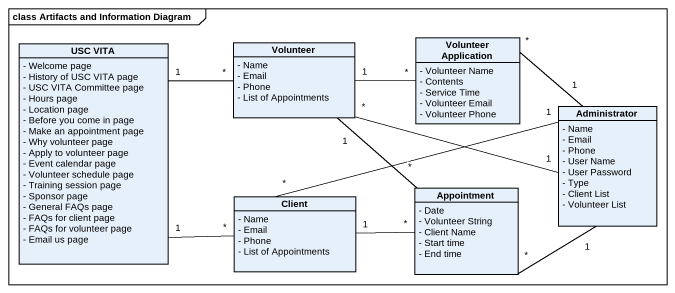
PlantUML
@startuml
mainframe class Artifacts and Information Diagram
hide circle
hide empty members
skinparam classAttributeIconSize 0
class "USC VITA" as USC_VITA {
  - Welcome page
  - History of USC VITA page
  - USC VITA Committee page
  - Hours page
  - Location page
  - Before you come in page
  - Make an appointment page
  - Why volunteer page
  - Apply to volunteer page
  - Event calendar page
  - Volunteer schedule page
  - Training session page
  - Sponsor page
  - General FAQs page
  - FAQs for client page
  - FAQs for volunteer page
  - Email us page
}
class Volunteer {
  - Name
  - Email
  - Phone
  - List of Appointments
}
class "Volunteer Application" as Volunteer_Application {
  - Volunteer Name
  - Contents
  - Service Time
  - Volunteer Email
  - Volunteer Phone
}
class Administrator {
  - Name
  - Email
  - Phone
  - User Name
  - User Password
  - Type
  - Client List
  - Volunteer List
}
class Client {
  - Name
  - Email
  - Phone
  - List of Appointments
}
class Appointment {
  - Date
  - Volunteer String
  - Client Name
  - Start time
  - End time
}
USC_VITA "1" -right- "*" Volunteer
USC_VITA "1" -right- "*" Client
Volunteer "1" -right- "*" Volunteer_Application
Volunteer "*" -right- "1" Administrator
Volunteer "1" -- "*" Appointment
Volunteer_Application "*" -- "1" Administrator
Client "*" -right- "1" Administrator
Client "1" -right- "*" Appointment
Appointment "*" -right- "1" Administrator
@enduml
